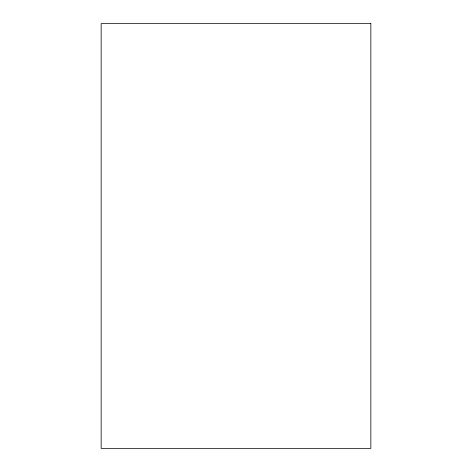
<?xml version="1.0" encoding="UTF-8"?>
<svg xmlns="http://www.w3.org/2000/svg" width="472" height="472" viewBox="0 0 472 472"><rect width="100%" height="100%" fill="white"/><g stroke="black" fill="none" stroke-linecap="round" stroke-linejoin="round"><path stroke-width="0.71" d="M370.844 23.6L101.155 23.6L101.155 448.4L370.844 448.4L370.844 23.6"/></g></svg>
